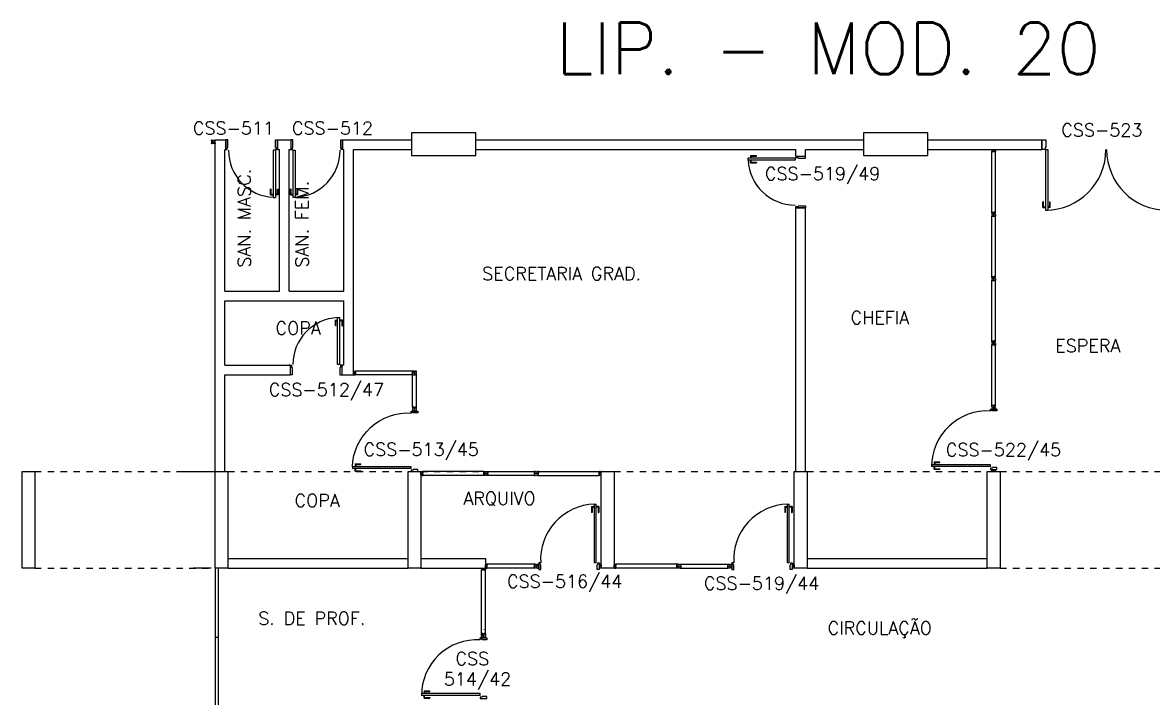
# Model space of a CAD drawing. Extents: x 0 to 244, y -71 to 76.
# Drawn here: x 38.98 to 56.55, y -13.26 to -2.76 of the extents above; entities that cross this region are included whole.
import ezdxf

# ---------------------------------------------------------------- set-up
doc = ezdxf.new("R2010")
doc.units = 0
doc.header["$LTSCALE"] = 0.01
doc.header["$MEASUREMENT"] = 0
doc.linetypes.add('HIDDEN2', pattern=[0.1875, 0.125, -0.0625])
doc.layers.get('0').update_dxf_attribs({"linetype": 'CONTINUOUS'})
for name, color, linetype in [('ALV', 2, 'CONTINUOUS'), ('BANC', 2, 'CONTINUOUS'), ('DIV', 2, 'CONTINUOUS'), ('ESQ', 1, 'CONTINUOUS'), ('ESTR', 3, 'CONTINUOUS'), ('PROJ', 1, 'HIDDEN2'), ('TEXTO', 2, 'CONTINUOUS'), ('TEXTO-ENDEREÇO', 2, 'CONTINUOUS'), ('USO', 2, 'CONTINUOUS')]:
    doc.layers.add(name, color=color, linetype=linetype)
doc.layers.get('0').freeze()
doc.styles.add('1', font='romans.shx')
doc.styles.add('UNB-100', font='simplex.shx', dxfattribs={"height": 0.2})
doc.styles.add('UNB-100-1', font='simplex.shx', dxfattribs={"height": 0.2})

# ---------------------------------------------------------------- blocks, each defined once
blk = doc.blocks.new('PILAR-SSN')
blk.add_lwpolyline([(0.197, -26.452), (0.197, -27.952), (-0.003, -27.952), (-0.003, -26.452)], close=True)
blk = doc.blocks.new('PDV2E-SSN')
at = {"layer": 'DIV'}
for p, q in [((0.034, 0.925), (0.034, 0.835)), ((0.034, 0.925), (0.074, 0.925)), ((0.044, 0.915), (0.044, 0.835)), ((0.044, 0.915), (0.074, 0.915)), ((0.076, 0.05), (0.076, 0.965)), ((0.106, 0.965), (0.076, 0.965)), ((0.106, 0.05), (0.106, 0.965)), ((0.148, 0.925), (0.108, 0.925)), ((0.138, 0.915), (0.108, 0.915)), ((0.138, 0.915), (0.138, 0.835)), ((0.148, 0.925), (0.148, 0.835)), ((0.044, 0.835), (0.034, 0.835)), ((0.138, 0.835), (0.148, 0.835)), ((0.031, 0.05), (0.031, -0.05)), ((0.051, 0.05), (0.031, 0.05)), ((0.051, 0.02), (0.051, 0.05)), ((0.051, 0.02), (0.061, 0.02)), ((0.061, -0.05), (0.061, 0.02)), ((0.076, 0.05), (0.106, 0.05)), ((0.95, 0.02), (0.94, 0.02)), ((0.94, -0.05), (0.94, 0.02)), ((0.95, 0.02), (0.95, 0.05)), ((0.95, 0.05), (0.97, 0.05)), ((0.97, 0.05), (0.97, 0.035)), ((0.97, 0.035), (0.97, -0.035)), ((0.031, -0.05), (0.061, -0.05)), ((0.97, -0.05), (0.94, -0.05)), ((0.97, -0.035), (0.97, -0.05))]:
    blk.add_line(p, q, dxfattribs=at)
at = {"layer": 'DIV', "color": 1}
blk.add_arc((0.076, 0.1), 0.865, 356.6786, 90, dxfattribs=at)
blk = doc.blocks.new('MTT-SSN')
for p, q in [((-0.0051, 0), (0.0051, 0)), ((0, -0.0051), (0, 0.0051))]:
    blk.add_line(p, q)
blk.add_lwpolyline([(-0.008, 0.03), (-0.008, 0.02), (0.008, 0.02), (0.008, 0.03), (0.03, 0.03), (0.03, 0.006), (0.0205, 0.006), (0.0205, -0.006), (0.03, -0.006), (0.03, -0.03), (0.008, -0.03), (0.008, -0.02), (-0.008, -0.02), (-0.008, -0.03), (-0.03, -0.03), (-0.03, -0.006), (-0.0185, -0.006), (-0.0185, 0.006), (-0.03, 0.006), (-0.03, 0.03)], close=True)
blk = doc.blocks.new('PD80-SSN')
for p, q in [((-0.777, 0.01), (-0.777, -0.03)), ((-0.777, 0.01), (-0.687, 0.01)), ((-0.687, 0), (-0.687, 0.01)), ((-0.075, 0), (0.075, 0)), ((-0.075, 0), (-0.075, -0.02)), ((0.075, -0.03), (0.075, 0)), ((-0.817, -0.065), (-0.817, -0.03)), ((-0.085, -0.03), (-0.817, -0.03)), ((-0.085, -0.065), (-0.817, -0.065)), ((-0.777, -0.105), (-0.777, -0.065)), ((-0.777, -0.105), (-0.687, -0.105)), ((-0.767, 0), (-0.767, -0.03)), ((-0.767, 0), (-0.687, 0)), ((-0.767, -0.095), (-0.767, -0.065)), ((-0.767, -0.095), (-0.687, -0.095)), ((-0.687, -0.095), (-0.687, -0.105)), ((-0.085, -0.03), (-0.085, -0.065)), ((-0.075, -0.02), (-0.04, -0.02)), ((-0.04, -0.03), (-0.04, -0.02)), ((-0.04, -0.03), (0.075, -0.03)), ((-0.075, -0.781), (-0.04, -0.781)), ((-0.075, -0.801), (-0.075, -0.781)), ((-0.075, -0.801), (0.075, -0.801)), ((-0.075, -0.802), (0.075, -0.802)), ((-0.04, -0.771), (0.075, -0.771)), ((-0.04, -0.771), (-0.04, -0.781)), ((0.075, -0.771), (0.075, -0.801))]:
    blk.add_line(p, q)
blk.add_arc((-0.085, -0.03), 0.731, 182.6571, 270)
blk = doc.blocks.new('MTINI-SSN')
for p, q in [((-0.03, 0.008), (-0.03, 0.028)), ((-0.03, 0.028), (-0.008, 0.028)), ((-0.03, 0.008), (-0.02, 0.008)), ((-0.02, 0), (-0.02, 0.008)), ((-0.001, 0), (-0.02, 0)), ((-0.008, 0.019), (-0.008, 0.028)), ((0.008, 0.019), (-0.008, 0.019)), ((0.005, 0), (-0.005, 0)), ((0.02, 0), (-0.001, 0)), ((0, -0.005), (0, 0.005)), ((0.008, 0.019), (0.008, 0.028)), ((0.03, 0.028), (0.008, 0.028)), ((0.03, 0.008), (0.02, 0.008)), ((0.02, 0), (0.02, 0.008)), ((0.03, 0.008), (0.03, 0.028))]:
    blk.add_line(p, q)
blk = doc.blocks.new('PDV2D-SSN')
at = {"color": 2}
for p, q in [((-0.148, 0.925), (-0.108, 0.925)), ((-0.148, 0.925), (-0.148, 0.835)), ((-0.138, 0.915), (-0.108, 0.915)), ((-0.138, 0.915), (-0.138, 0.835)), ((-0.106, 0.05), (-0.106, 0.965)), ((-0.076, 0.05), (-0.076, 0.965)), ((-0.034, 0.925), (-0.074, 0.925)), ((-0.044, 0.915), (-0.074, 0.915)), ((-0.044, 0.915), (-0.044, 0.835)), ((-0.034, 0.925), (-0.034, 0.835)), ((-0.044, 0.835), (-0.034, 0.835)), ((-0.076, 0.05), (-0.106, 0.05))]:
    blk.add_line(p, q, dxfattribs=at)
for p, q in [((-0.106, 0.965), (-0.076, 0.965)), ((-0.138, 0.835), (-0.148, 0.835)), ((-0.95, 0.05), (-0.97, 0.05)), ((-0.97, 0.05), (-0.97, 0.035)), ((-0.97, 0.035), (-0.97, -0.035)), ((-0.95, 0.02), (-0.95, 0.05)), ((-0.95, 0.02), (-0.94, 0.02)), ((-0.94, -0.05), (-0.94, 0.02)), ((-0.051, 0.02), (-0.061, 0.02)), ((-0.061, -0.05), (-0.061, 0.02)), ((-0.051, 0.05), (-0.031, 0.05)), ((-0.051, 0.02), (-0.051, 0.05)), ((-0.031, 0.05), (-0.031, -0.05)), ((-0.97, -0.035), (-0.97, -0.05)), ((-0.97, -0.05), (-0.94, -0.05)), ((-0.031, -0.05), (-0.061, -0.05))]:
    blk.add_line(p, q)
at = {"color": 1}
blk.add_arc((-0.076, 0.1), 0.865, 91.988, 183.3214, dxfattribs=at)
blk = doc.blocks.new('DIVINI-SSN')
for p, q in [((-0.02, 0), (-0.02, -0.008)), ((-0.02, 0), (0.02, 0)), ((0, 0.005), (0, -0.005)), ((0.02, 0), (0.02, -0.008)), ((-0.03, -0.008), (-0.02, -0.008)), ((-0.03, -0.008), (-0.03, -0.028)), ((-0.03, -0.028), (-0.008, -0.028)), ((-0.03, -0.03), (0.03, -0.03)), ((-0.03, -0.975), (-0.03, -0.03)), ((-0.009, -0.03), (-0.027, -0.03)), ((-0.008, -0.019), (0.008, -0.019)), ((-0.008, -0.019), (-0.008, -0.028)), ((-0.006, -0.021), (-0.006, -0.03)), ((0.006, -0.021), (-0.006, -0.021)), ((-0.006, -0.023), (-0.006, -0.027)), ((-0.004, -0.021), (0.004, -0.021)), ((0.006, -0.021), (0.006, -0.03)), ((0.006, -0.023), (0.006, -0.027)), ((0.008, -0.019), (0.008, -0.028)), ((0.03, -0.028), (0.008, -0.028)), ((0.009, -0.03), (0.027, -0.03)), ((0.03, -0.008), (0.02, -0.008)), ((0.03, -0.008), (0.03, -0.028)), ((0.03, -0.975), (0.03, -0.03)), ((-0.03, -0.975), (0.03, -0.975)), ((-0.006, -0.985), (-0.006, -0.975)), ((0.006, -0.985), (-0.006, -0.985)), ((0.006, -1.01), (-0.006, -1.01)), ((0, -1.003), (0, -1.018)), ((0.006, -0.985), (0.006, -0.975)), ((0.03, -0.975), (0.009, -0.975))]:
    blk.add_line(p, q)
blk = doc.blocks.new('MTDIV-SSN')
for p, q in [((-0.0185, 0.0285), (-0.0285, 0.0285)), ((-0.0285, 0.0185), (-0.0285, 0.0285)), ((-0.0265, 0.0185), (-0.0285, 0.0185)), ((-0.0265, 0.0185), (-0.0265, 0.0265)), ((-0.0235, 0.0265), (-0.0265, 0.0265)), ((-0.0235, 0.0215), (-0.0235, 0.0265)), ((-0.0235, -0.0265), (-0.0235, 0.0265)), ((-0.0215, 0.0215), (-0.0235, 0.0215)), ((-0.0215, 0.0265), (-0.0215, 0.0235)), ((-0.0185, 0.0265), (-0.0215, 0.0265)), ((0.0215, 0.0235), (-0.0215, 0.0235)), ((-0.0215, 0.0215), (-0.0215, -0.0215)), ((0.0195, 0.0215), (-0.0195, 0.0215)), ((-0.0195, 0.0215), (-0.0195, -0.0195)), ((-0.0185, 0.0285), (-0.0185, 0.0265)), ((-0.0049, 0), (0.0049, 0)), ((0, 0.0049), (0, -0.0049)), ((0.0185, 0.0265), (0.0185, 0.0285)), ((0.0185, 0.0285), (0.0285, 0.0285)), ((0.0185, 0.0265), (0.0215, 0.0265)), ((0.0195, 0.0215), (0.0195, -0.0195)), ((0.0215, 0.0265), (0.0215, 0.0235)), ((0.0235, 0.0215), (0.0215, 0.0215)), ((0.0215, 0.0215), (0.0215, -0.0215)), ((0.0235, 0.0215), (0.0235, 0.0265)), ((0.0235, 0.0265), (0.0265, 0.0265)), ((0.0235, 0.0265), (0.0235, -0.0265)), ((0.0265, 0.0265), (0.0265, 0.0185)), ((0.0265, 0.0185), (0.0285, 0.0185)), ((0.0285, 0.0185), (0.0285, 0.0285)), ((-0.0285, -0.0185), (-0.0285, -0.0285)), ((-0.0265, -0.0185), (-0.0285, -0.0185)), ((-0.0185, -0.0285), (-0.0285, -0.0285)), ((-0.0265, -0.0265), (-0.0265, -0.0185)), ((-0.0235, -0.0265), (-0.0265, -0.0265)), ((-0.0235, -0.0215), (-0.0235, -0.0265)), ((-0.0075, -0.0215), (-0.0235, -0.0215)), ((-0.0215, -0.0265), (-0.0215, -0.0235)), ((0.0215, -0.0235), (-0.0215, -0.0235)), ((-0.0185, -0.0265), (-0.0215, -0.0265)), ((-0.0095, -0.0195), (-0.0195, -0.0195)), ((-0.0185, -0.0285), (-0.0185, -0.0265)), ((-0.0095, -0.0195), (-0.0095, -0.0115)), ((-0.0075, -0.0115), (-0.0095, -0.0115)), ((-0.0075, -0.0215), (-0.0075, -0.0115)), ((-0.0055, -0.0135), (-0.0075, -0.0135)), ((-0.0055, -0.0215), (-0.0055, -0.0135)), ((0.0055, -0.0215), (-0.0055, -0.0215)), ((0.0055, -0.0215), (0.0055, -0.0135)), ((0.0075, -0.0135), (0.0055, -0.0135)), ((0.0075, -0.0215), (0.0075, -0.0115)), ((0.0095, -0.0115), (0.0075, -0.0115)), ((0.0235, -0.0215), (0.0075, -0.0215)), ((0.0095, -0.0195), (0.0095, -0.0115)), ((0.0195, -0.0195), (0.0095, -0.0195)), ((0.0185, -0.0265), (0.0185, -0.0285)), ((0.0185, -0.0265), (0.0215, -0.0265)), ((0.0185, -0.0285), (0.0285, -0.0285)), ((0.0215, -0.0265), (0.0215, -0.0235)), ((0.0235, -0.0215), (0.0235, -0.0265)), ((0.0235, -0.0265), (0.0265, -0.0265)), ((0.0265, -0.0185), (0.0265, -0.0265)), ((0.0265, -0.0185), (0.0285, -0.0185)), ((0.0285, -0.0185), (0.0285, -0.0285))]:
    blk.add_line(p, q)
blk = doc.blocks.new('PE80-SSN')
at = {"color": 2}
for p, q in [((0.075, 0), (-0.075, 0)), ((-0.075, -0.03), (-0.075, 0)), ((0.075, 0), (0.075, -0.02)), ((0.04, -0.03), (-0.075, -0.03)), ((0.075, -0.02), (0.04, -0.02)), ((0.04, -0.03), (0.04, -0.02)), ((0.085, -0.03), (0.817, -0.03)), ((0.085, -0.03), (0.085, -0.065)), ((0.085, -0.065), (0.817, -0.065)), ((0.817, -0.065), (0.817, -0.03))]:
    blk.add_line(p, q, dxfattribs=at)
at = {"color": 1}
for p, q in [((0.777, 0.01), (0.687, 0.01)), ((0.687, 0), (0.687, 0.01)), ((0.777, 0.01), (0.777, -0.03)), ((0.767, 0), (0.687, 0)), ((0.767, -0.095), (0.687, -0.095)), ((0.687, -0.095), (0.687, -0.105)), ((0.777, -0.105), (0.687, -0.105)), ((0.767, 0), (0.767, -0.03)), ((0.767, -0.095), (0.767, -0.065)), ((0.777, -0.105), (0.777, -0.065))]:
    blk.add_line(p, q, dxfattribs=at)
for p, q in [((0.04, -0.771), (-0.075, -0.771)), ((-0.075, -0.771), (-0.075, -0.801)), ((0.075, -0.801), (-0.075, -0.801)), ((0.075, -0.802), (-0.075, -0.802)), ((0.04, -0.771), (0.04, -0.781)), ((0.075, -0.781), (0.04, -0.781)), ((0.075, -0.801), (0.075, -0.781))]:
    blk.add_line(p, q)
blk.add_arc((0.085, -0.03), 0.731, 270, 357.3429, dxfattribs=at)
blk = doc.blocks.new('DIVMT-SSN')
for p, q in [((-0.03, 0.008), (-0.03, 0.03)), ((-0.006, 0.03), (-0.03, 0.03)), ((-0.03, 0.008), (-0.02, 0.008)), ((-0.02, -0.008), (-0.02, 0.008)), ((-0.006, 0.02), (-0.006, 0.03)), ((0.006, 0.02), (-0.006, 0.02)), ((-0.005, 0), (0.005, 0)), ((0.005, 0), (-0.005, 0)), ((0, 0.005), (0, -0.005)), ((0, -0.005), (0, 0.005)), ((0.006, 0.03), (0.03, 0.03)), ((0.006, 0.02), (0.006, 0.03)), ((0.03, 0.008), (0.02, 0.008)), ((0.02, -0.008), (0.02, 0.008)), ((0.03, 0.008), (0.03, 0.03)), ((-0.03, -0.008), (-0.03, -0.03)), ((-0.03, -0.008), (-0.02, -0.008)), ((-0.03, -0.03), (-0.03, -0.97)), ((-0.03, -0.03), (-0.009, -0.03)), ((0.03, -0.03), (-0.03, -0.03)), ((-0.03, -0.03), (-0.006, -0.03)), ((-0.009, -0.03), (-0.027, -0.03)), ((-0.006, -0.02), (-0.006, -0.03)), ((-0.006, -0.02), (0.006, -0.02)), ((-0.006, -0.02), (-0.006, -0.03)), ((0.006, -0.02), (-0.006, -0.02)), ((0.005, -0.03), (-0.005, -0.03)), ((0.006, -0.02), (0.006, -0.03)), ((0.006, -0.02), (0.006, -0.03)), ((0.03, -0.03), (0.006, -0.03)), ((0.03, -0.008), (0.02, -0.008)), ((0.03, -0.008), (0.03, -0.03)), ((0.03, -0.03), (0.03, -0.97)), ((0.03, -0.97), (-0.03, -0.97)), ((-0.006, -0.98), (-0.006, -0.97)), ((-0.006, -0.98), (0.006, -0.98)), ((0.006, -1.001), (-0.006, -1.001)), ((0.005, -0.97), (-0.005, -0.97)), ((0, -0.994), (0, -1.007)), ((0, -1.02), (0, -1.021)), ((0.006, -0.98), (0.006, -0.97))]:
    blk.add_line(p, q)
blk = doc.blocks.new('PTDP-SSN')
at = {"color": 2}
for p, q in [((0.055, 1.015), (0.09, 1.015)), ((0.055, 0.075), (0.055, 1.015)), ((0.09, 0.075), (0.09, 1.015)), ((1.91, 0.075), (1.91, 1.015)), ((1.945, 1.015), (1.91, 1.015)), ((1.945, 0.075), (1.945, 1.015)), ((0.05, 0.075), (0, 0.075)), ((0, 0.075), (0, -0.075)), ((0.05, 0.04), (0.05, 0.075)), ((0.06, 0.04), (0.05, 0.04)), ((0.055, 0.075), (0.09, 0.075)), ((0.06, -0.075), (0.06, 0.04)), ((1.945, 0.075), (1.91, 0.075)), ((1.94, -0.075), (1.94, 0.04)), ((1.94, 0.04), (1.95, 0.04)), ((1.95, 0.04), (1.95, 0.075)), ((1.95, 0.075), (2, 0.075)), ((2, 0.075), (2, -0.075)), ((0, -0.075), (0.06, -0.075)), ((2, -0.075), (1.94, -0.075))]:
    blk.add_line(p, q, dxfattribs=at)
at = {"color": 1}
for centre, start, end in [((0.055, 0.075), 0, 90), ((1.945, 0.075), 90, 180)]:
    blk.add_arc(centre, 0.94, start, end, dxfattribs=at)

msp = doc.modelspace()

# ---------------------------------------------------------------- linework, layer by layer
at = {"layer": 'ALV'}
for p, q in [((41.972, -9.732), (41.972, -4.582)), ((41.972, -4.582), (42.139, -4.582)), ((42.122, -6.932), (42.122, -4.732)), ((42.122, -4.732), (42.139, -4.732)), ((42.139, -4.582), (42.139, -4.732)), ((42.941, -4.582), (42.941, -4.732)), ((42.941, -4.582), (43.153, -4.582)), ((42.941, -4.732), (42.972, -4.732)), ((42.972, -6.932), (42.972, -4.732)), ((43.122, -6.932), (43.122, -4.732)), ((43.122, -4.732), (43.153, -4.732)), ((43.153, -4.732), (43.153, -4.582)), ((43.955, -4.582), (45.024, -4.582)), ((43.955, -4.732), (43.955, -4.582)), ((43.955, -4.732), (43.972, -4.732)), ((43.972, -6.932), (43.972, -4.732)), ((44.122, -8.232), (44.122, -4.732)), ((44.122, -4.732), (45.024, -4.732)), ((46.024, -4.582), (52.049, -4.582)), ((46.024, -4.732), (50.997, -4.732)), ((50.997, -4.832), (50.997, -4.732)), ((51.147, -4.732), (52.049, -4.732)), ((51.147, -4.832), (51.147, -4.732)), ((53.049, -4.582), (54.822, -4.582)), ((53.049, -4.732), (54.822, -4.732)), ((54.822, -4.582), (54.822, -4.732)), ((50.997, -4.832), (51.147, -4.832)), ((50.997, -9.732), (50.997, -5.634)), ((50.997, -5.634), (51.147, -5.634)), ((51.147, -9.732), (51.147, -5.634)), ((42.122, -6.932), (42.972, -6.932)), ((43.122, -6.932), (43.972, -6.932)), ((42.122, -8.082), (42.122, -7.082)), ((42.122, -7.082), (43.972, -7.082)), ((43.972, -8.082), (43.972, -7.082)), ((42.122, -8.082), (43.139, -8.082)), ((43.139, -8.082), (43.122, -8.082)), ((43.139, -8.082), (43.139, -8.232)), ((43.941, -8.082), (43.941, -8.232)), ((43.972, -8.082), (43.941, -8.082)), ((42.122, -8.232), (43.139, -8.232)), ((42.122, -9.732), (42.122, -8.232)), ((43.941, -8.232), (44.122, -8.232)), ((42.172, -11.082), (44.972, -11.082)), ((42.172, -11.232), (44.972, -11.232)), ((45.172, -11.082), (46.175, -11.082)), ((45.172, -11.232), (46.175, -11.232)), ((46.175, -11.082), (46.175, -11.232)), ((51.172, -11.082), (53.972, -11.082)), ((51.172, -11.232), (53.972, -11.232))]:
    msp.add_line(p, q, dxfattribs=at)
for points in [[(45.024, -4.823), (46.024, -4.823), (46.024, -4.473), (45.024, -4.473)], [(52.049, -4.823), (53.049, -4.823), (53.049, -4.473), (52.049, -4.473)]]:
    msp.add_lwpolyline(points, close=True, dxfattribs=at)
at = {"layer": 'BANC'}
for p in [(41.372, -9.732), (41.972, -9.732)]:
    msp.add_line(p, (41.972, -9.732), dxfattribs=at)
at = {"layer": 'DIV'}
for p, q in [((44.117, -8.202), (44.127, -8.202)), ((44.122, -8.182), (44.13, -8.182)), ((44.122, -8.182), (44.122, -8.222)), ((44.122, -8.222), (44.13, -8.222)), ((44.13, -8.172), (44.13, -8.182)), ((44.13, -8.172), (44.15, -8.172)), ((44.13, -8.232), (44.13, -8.222)), ((44.13, -8.232), (44.15, -8.232)), ((44.141, -8.194), (44.141, -8.21)), ((44.141, -8.194), (44.15, -8.194)), ((44.141, -8.21), (44.15, -8.21)), ((44.143, -8.196), (44.152, -8.196)), ((44.143, -8.208), (44.143, -8.196)), ((44.143, -8.198), (44.143, -8.206)), ((44.143, -8.208), (44.152, -8.208)), ((44.145, -8.196), (44.149, -8.196)), ((44.145, -8.208), (44.149, -8.208)), ((44.15, -8.172), (44.15, -8.194)), ((44.15, -8.232), (44.15, -8.21)), ((44.152, -8.172), (44.152, -8.232)), ((45.037, -8.172), (44.152, -8.172)), ((44.152, -8.193), (44.152, -8.175)), ((44.152, -8.211), (44.152, -8.229)), ((45.037, -8.232), (44.152, -8.232)), ((45.037, -8.172), (45.037, -8.232)), ((45.047, -8.196), (45.037, -8.196)), ((45.047, -8.208), (45.037, -8.208)), ((45.037, -8.232), (45.037, -8.211)), ((45.042, -8.732), (45.042, -8.232)), ((45.047, -8.208), (45.047, -8.196)), ((45.065, -8.202), (45.08, -8.202)), ((45.072, -8.209), (45.072, -8.197)), ((45.102, -8.732), (45.102, -8.232)), ((45.072, -8.782), (45.072, -8.783)), ((46.212, -9.732), (46.932, -9.732)), ((46.932, -9.792), (46.212, -9.792)), ((41.913, -11.232), (41.631, -11.232)), ((46.114, -11.24), (46.124, -11.24)), ((46.114, -11.24), (46.114, -11.26)), ((46.124, -11.232), (46.124, -11.24)), ((46.124, -11.232), (46.145, -11.232)), ((46.139, -11.232), (46.15, -11.232)), ((46.144, -11.227), (46.144, -11.237)), ((46.145, -11.232), (46.164, -11.232)), ((46.164, -11.232), (46.164, -11.24)), ((46.174, -11.24), (46.164, -11.24)), ((46.174, -11.24), (46.174, -11.26)), ((46.932, -11.172), (46.203, -11.172)), ((46.932, -11.232), (46.203, -11.232)), ((46.932, -11.172), (46.932, -11.196)), ((46.954, -11.172), (46.932, -11.172)), ((46.932, -11.172), (46.932, -11.232)), ((46.942, -11.196), (46.932, -11.196)), ((46.942, -11.196), (46.932, -11.196)), ((46.932, -11.197), (46.932, -11.207)), ((46.942, -11.208), (46.932, -11.208)), ((46.932, -11.232), (46.932, -11.208)), ((46.942, -11.208), (46.932, -11.208)), ((46.932, -11.211), (46.932, -11.229)), ((46.932, -11.232), (46.932, -11.211)), ((46.954, -11.232), (46.932, -11.232)), ((46.942, -11.196), (46.942, -11.208)), ((46.942, -11.208), (46.942, -11.196)), ((46.954, -11.172), (46.954, -11.182)), ((46.954, -11.182), (46.97, -11.182)), ((46.954, -11.232), (46.954, -11.222)), ((46.954, -11.222), (46.97, -11.222)), ((46.957, -11.202), (46.967, -11.202)), ((46.967, -11.202), (46.957, -11.202)), ((46.962, -11.197), (46.962, -11.208)), ((46.962, -11.208), (46.962, -11.197)), ((46.97, -11.172), (46.97, -11.182)), ((46.97, -11.172), (46.992, -11.172)), ((46.97, -11.232), (46.97, -11.222)), ((46.97, -11.232), (46.992, -11.232)), ((46.983, -11.196), (46.983, -11.208)), ((46.983, -11.196), (46.992, -11.196)), ((46.983, -11.208), (46.992, -11.208)), ((46.992, -11.196), (46.992, -11.172)), ((46.992, -11.208), (46.992, -11.232)), ((49.174, -11.172), (49.152, -11.172)), ((49.152, -11.196), (49.152, -11.172)), ((49.162, -11.196), (49.152, -11.196)), ((49.162, -11.208), (49.152, -11.208)), ((49.152, -11.208), (49.152, -11.232)), ((49.174, -11.232), (49.152, -11.232)), ((49.162, -11.196), (49.162, -11.208)), ((49.174, -11.172), (49.174, -11.182)), ((49.19, -11.182), (49.174, -11.182)), ((49.19, -11.222), (49.174, -11.222)), ((49.174, -11.232), (49.174, -11.222)), ((49.187, -11.202), (49.177, -11.202)), ((49.177, -11.202), (49.187, -11.202)), ((49.182, -11.197), (49.182, -11.208)), ((49.182, -11.208), (49.182, -11.197)), ((49.19, -11.172), (49.19, -11.182)), ((49.19, -11.172), (49.212, -11.172)), ((49.19, -11.232), (49.19, -11.222)), ((49.19, -11.232), (49.212, -11.232)), ((49.203, -11.196), (49.203, -11.208)), ((49.203, -11.196), (49.212, -11.196)), ((49.203, -11.208), (49.203, -11.196)), ((49.203, -11.196), (49.212, -11.196)), ((49.203, -11.208), (49.212, -11.208)), ((49.203, -11.208), (49.212, -11.208)), ((49.212, -11.172), (49.941, -11.172)), ((49.212, -11.172), (49.212, -11.196)), ((49.212, -11.172), (49.212, -11.232)), ((49.212, -11.197), (49.212, -11.207)), ((49.212, -11.232), (49.212, -11.208)), ((49.212, -11.211), (49.212, -11.229)), ((49.212, -11.232), (49.212, -11.211)), ((49.212, -11.232), (49.941, -11.232)), ((49.941, -11.172), (49.941, -11.232)), ((49.951, -11.196), (49.941, -11.196)), ((49.941, -11.197), (49.941, -11.207)), ((49.951, -11.208), (49.941, -11.208)), ((49.951, -11.208), (49.951, -11.196)), ((49.965, -11.202), (49.979, -11.202)), ((49.972, -11.196), (49.972, -11.209)), ((49.991, -11.202), (49.992, -11.202)), ((46.114, -11.26), (46.136, -11.26)), ((46.114, -12.251), (46.114, -11.262)), ((46.114, -11.262), (46.174, -11.262)), ((46.135, -11.262), (46.117, -11.262)), ((46.136, -11.251), (46.152, -11.251)), ((46.136, -11.251), (46.136, -11.26)), ((46.138, -11.253), (46.138, -11.262)), ((46.15, -11.253), (46.138, -11.253)), ((46.138, -11.255), (46.138, -11.259)), ((46.14, -11.253), (46.148, -11.253)), ((46.15, -11.253), (46.15, -11.262)), ((46.15, -11.255), (46.15, -11.259)), ((46.152, -11.251), (46.152, -11.26)), ((46.174, -11.26), (46.152, -11.26)), ((46.153, -11.262), (46.171, -11.262)), ((46.174, -12.251), (46.174, -11.262)), ((46.114, -12.251), (46.174, -12.251)), ((46.135, -12.251), (46.117, -12.251)), ((46.138, -12.261), (46.138, -12.251)), ((46.15, -12.261), (46.138, -12.261)), ((46.151, -12.286), (46.139, -12.286)), ((46.144, -12.279), (46.144, -12.25)), ((46.144, -12.261), (46.144, -12.264)), ((46.148, -12.183), (46.148, -12.186)), ((46.15, -12.261), (46.15, -12.251)), ((46.174, -12.251), (46.153, -12.251)), ((46.153, -12.251), (46.171, -12.251))]:
    msp.add_line(p, q, dxfattribs=at)
at = {"layer": 'ESQ'}
for p, q in [((54.847, -5.542), (54.837, -5.542)), ((54.837, -5.632), (54.837, -5.542)), ((54.847, -5.622), (54.847, -5.542)), ((54.847, -5.622), (54.877, -5.622)), ((54.942, -5.622), (54.912, -5.622)), ((54.942, -5.542), (54.952, -5.542)), ((54.942, -5.622), (54.942, -5.542)), ((54.952, -5.632), (54.952, -5.542)), ((54.837, -5.632), (54.877, -5.632)), ((54.952, -5.632), (54.912, -5.632)), ((41.972, -11.232), (41.972, -13.374)), ((42.022, -11.232), (42.022, -13.374)), ((41.972, -12.304), (42.022, -12.304))]:
    msp.add_line(p, q, dxfattribs=at)
at = {"layer": 'PROJ'}
for p, q in [((39.172, -9.732), (41.972, -9.732)), ((42.172, -9.732), (44.972, -9.732)), ((45.172, -9.732), (47.972, -9.732)), ((48.172, -9.732), (50.972, -9.732)), ((51.172, -9.732), (53.972, -9.732)), ((54.172, -9.732), (56.972, -9.732)), ((39.172, -11.232), (41.972, -11.232)), ((54.172, -11.232), (56.972, -11.232))]:
    msp.add_line(p, q, dxfattribs=at)

# ---------------------------------------------------------------- block references
at = {"layer": 'DIV'}
for name, p in [('MTDIV-SSN', (41.944, -4.611)), ('MTT-SSN', (46.182, -9.762)), ('MTINI-SSN', (54.072, -9.732)), ('PDV2D-SSN', (47.972, -11.202)), ('PDV2D-SSN', (50.972, -11.202)), ('MTT-SSN', (49.972, -11.202)), ('MTT-SSN', (46.144, -12.286))]:
    msp.add_blockref(name, p, dxfattribs=at)
for name, p, rotation in [('DIVMT-SSN', (54.072, -5.733), 180), ('MTINI-SSN', (54.072, -4.732), 180), ('DIVMT-SSN', (54.072, -6.733), 180), ('DIVMT-SSN', (54.072, -7.733), 180), ('DIVMT-SSN', (54.072, -8.733), 180), ('PDV2E-SSN', (54.072, -9.732), 90), ('DIVINI-SSN', (45.172, -9.762), 90), ('MTINI-SSN', (46.175, -11.202), 270), ('MTINI-SSN', (47.972, -11.202), 90), ('DIVINI-SSN', (48.172, -11.202), 90), ('MTINI-SSN', (50.972, -11.202), 90), ('PDV2E-SSN', (46.144, -13.287), 90)]:
    msp.add_blockref(name, p, dxfattribs=dict(at, rotation=rotation))
at = {"layer": 'DIV', "xscale": -1}
for name, p, rotation in [('MTT-SSN', (45.072, -8.202), 90), ('MTT-SSN', (45.072, -8.762), 90), ('PDV2D-SSN', (45.072, -9.763), 90), ('DIVINI-SSN', (47.972, -9.762), 270)]:
    msp.add_blockref(name, p, dxfattribs=dict(at, rotation=rotation))
msp.add_blockref('MTT-SSN', (46.962, -9.762), dxfattribs=at)
at = {"layer": 'ESQ'}
for name, p, rotation in [('PE80-SSN', (42.941, -4.657), 270), ('PD80-SSN', (43.153, -4.657), 90), ('PTDP-SSN', (56.822, -4.657), 180), ('PD80-SSN', (43.941, -8.157), 270)]:
    msp.add_blockref(name, p, dxfattribs=dict(at, rotation=rotation))
msp.add_blockref('PD80-SSN', (51.072, -4.832), dxfattribs=at)
at = {"layer": 'ESTR'}
for p in [(38.975, 16.72), (41.975, 16.72), (44.975, 16.72), (47.975, 16.72), (50.975, 16.72), (53.975, 16.72)]:
    msp.add_blockref('PILAR-SSN', p, dxfattribs=at)

# ---------------------------------------------------------------- texts
at = {"layer": 'TEXTO', "style": 'UNB-100'}
for s, p in [('SAN. MASC.', (42.525, -6.563)), ('SAN. FEM.', (43.424, -6.563))]:
    msp.add_text(s, height=0.2, rotation=90, dxfattribs=at).set_placement(p)
for s, p in [('SECRETARIA GRAD.', (46.124, -6.757)), (' CHEFIA', (51.711, -7.441)), ('COPA', (42.912, -7.604)), ('ESPERA', (55.029, -7.878)), ('COPA', (43.208, -10.283)), ('ARQUIVO', (45.831, -10.248)), ('S. DE PROF.', (42.644, -12.114)), ('CIRCULAÇÃO', (51.492, -12.264))]:
    msp.add_text(s, height=0.2, dxfattribs=at).set_placement(p)
at = {"layer": 'TEXTO-ENDEREÇO', "style": 'UNB-100-1'}
for s, p in [('CSS-511', (41.628, -4.498)), ('CSS-512', (43.167, -4.498)), ('CSS-523', (55.123, -4.527)), ('CSS-519/49', (50.517, -5.204)), ('CSS-512/47', (42.807, -8.56)), ('CSS-513/45', (44.28, -9.489)), ('CSS-522/45', (53.329, -9.494)), ('CSS-516/44', (46.509, -11.539)), ('CSS-519/44', (49.569, -11.568)), ('CSS', (45.708, -12.738)), ('514/42', (45.528, -13.057))]:
    msp.add_text(s, height=0.2, dxfattribs=at).set_placement(p)
at = {"layer": 'USO', "style": '1'}
msp.add_text('LIP. - MOD. 20', height=0.8, dxfattribs=at).set_placement((47.266, -3.559))

doc.saveas('drawing.dxf')
